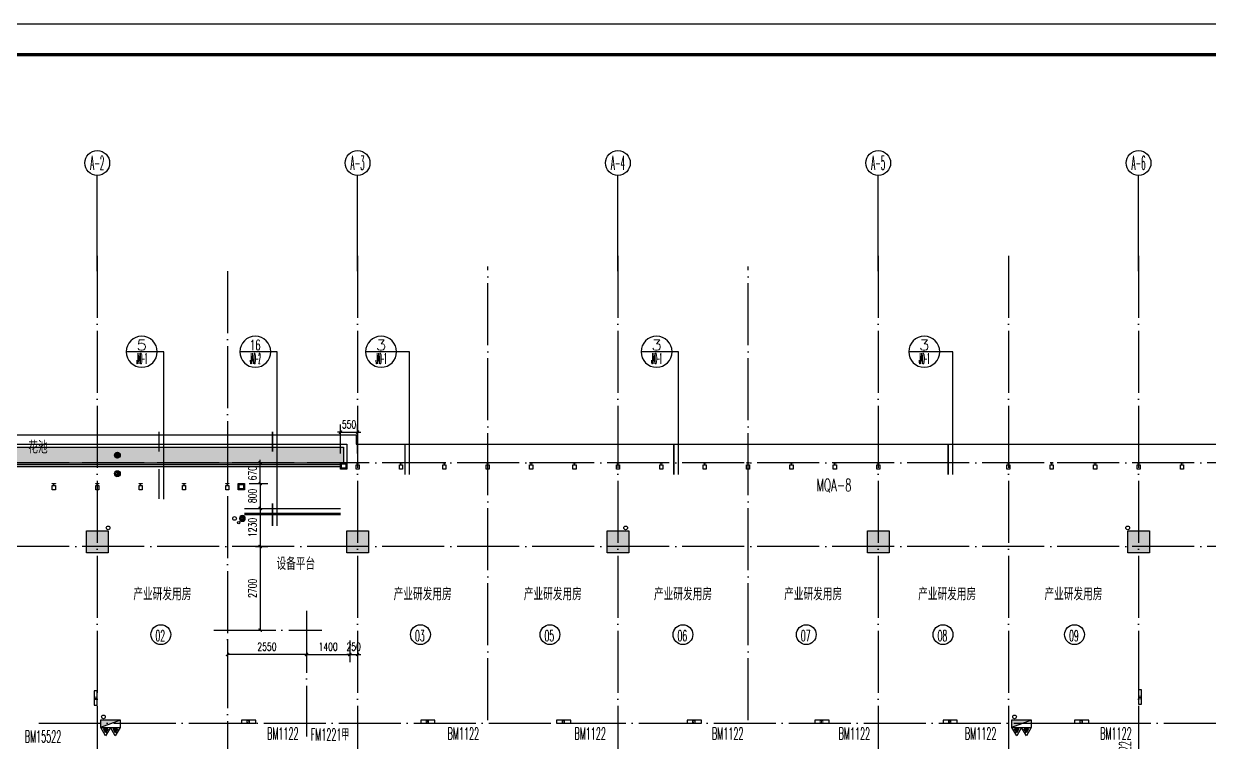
# Model space of a CAD drawing. Extents: x 1980812 to 2578970, y -669191 to 284498.
# Drawn here: x 2000793 to 2039049, y -369657 to -346467 of the extents above; entities that cross this region are included whole.
import ezdxf
from ezdxf.enums import TextEntityAlignment as Align

# ---------------------------------------------------------------- set-up
doc = ezdxf.new("R2010")
doc.units = 0
doc.header["$LTSCALE"] = 1000
doc.header["$MEASUREMENT"] = 0
doc.linetypes.add('DOTE', pattern=[2.42, 2, -0.2, 0.02, -0.2])
for name, color, linetype in [('0-文字（防火门)', 22, 'Continuous'), ('A-FLOR-LAND', 74, 'Continuous'), ('AXIS', 3, 'Continuous'), ('AXIS_TEXT', 7, 'Continuous'), ('COLU', 6, 'Continuous'), ('COLU_HATCH', 251, 'Continuous'), ('CURTWALL', 2, 'Continuous'), ('dote', 1, 'DOTE'), ('DQ-L', 2, 'Continuous'), ('DQ2', 2, 'Continuous'), ('EQUIP_地漏', 255, 'Continuous'), ('EQUIP_消火栓', 255, 'Continuous'), ('TK', 1, 'Continuous'), ('VALVE_喷淋', 255, 'Continuous'), ('VPIPE-喷淋', 220, 'Continuous'), ('VPIPE-废水', 30, 'Continuous'), ('VPIPE-消防', 20, 'Continuous'), ('VPIPE-雨水', 140, 'Continuous'), ('WINDOW', 2, 'Continuous'), ('幕墙编号', 14, 'Continuous'), ('房号', 231, 'Continuous'), ('房间名称', 7, 'Continuous'), ('栏杆', 143, 'Continuous'), ('看线', 66, 'Continuous'), ('空线', 3, 'Continuous'), ('窗户分隔', 133, 'Continuous'), ('节点', 3, 'Continuous'), ('详细标注', 231, 'Continuous'), ('门窗编号', 56, 'Continuous'), ('门窗编号（回迁图纸）', 56, 'Continuous')]:
    doc.layers.add(name, color=color, linetype=linetype)
doc.styles.add('_TCH_AXIS', font='COMPLEX', dxfattribs={"bigfont": 'GBCBIG'})
doc.styles.add('_TCH_DIM_T3', font='SIMPLEX', dxfattribs={"width": 0.705882, "bigfont": 'GBCBIG'})
doc.styles.add('COMP', font='COMPLEX.shx', dxfattribs={"bigfont": 'hztxt'})
doc.styles.add('COMPLEX', font='COMPLEX')
doc.styles.add('D8', font='txtw.shx', dxfattribs={"width": 0.7, "bigfont": 'hztxtw.shx'})
doc.styles.add('HZTXTW', font='txtw.shx', dxfattribs={"width": 0.6, "bigfont": 'hztxtw.shx'})
doc.dimstyles.new('_TCH_ARCH&&100', dxfattribs={"dimtxt": 255, "dimasz": 100, "dimexe": 250, "dimexo": 300, "dimgap": 122.5, "dimtad": 1, "dimdec": 0, "dimzin": 0, "dimdsep": 46, "dimtxsty": '_TCH_DIM_T3', "dimblk": 'ARCHTICK', "dimcen": 0.09, "dimclrt": 7, "dimazin": 2, "dimtfac": 1, "dimtdec": 0, "dimtix": 1, "dimtmove": 2, "dimatfit": 3, "dimfxl": 1, "dimtolj": 1, "dimtzin": 0, "dimarcsym": 0})

# ---------------------------------------------------------------- blocks, each defined once
blk = doc.blocks.new('_index')
blk.add_line((-0.5, 0), (0.5, 0))
blk.add_circle((0, 0), 0.5)
at = {"style": 'COMP'}
for tag, width, p, p2 in [('1', 2.333333, (-0.17, 0.05), (0.17, 0.05)), ('-', 1.166667, (-0.17, -0.39), (0.17, -0.39))]:
    blk.add_attdef(tag, text='', height=0.34, dxfattribs=dict(at, width=width)).set_placement(p, p2, align=Align.FIT)
blk = doc.blocks.new('_ArchTick')
at = {"color": 0, "linetype": 'ByBlock', "const_width": 0.4}
blk.add_lwpolyline([(-0.5, -0.5), (0.5, 0.5)], dxfattribs=at)
blk = doc.blocks.new('*D1664')
at = {"layer": 'Defpoints', "color": 0, "transparency": 16777216}
for p in [(11100, 2700), (11758, 2700), (11100, 2030)]:
    blk.add_point(p, dxfattribs=at)
at = {"layer": '详细标注', "color": 0, "lineweight": -2, "transparency": 16777216}
for p, q in [((11400, 2700), (12008, 2700)), ((11758, 2700), (11758, 2800)), ((11758, 2030), (11758, 2700)), ((11400, 2030), (12008, 2030)), ((11758, 2030), (11758, 1930))]:
    blk.add_line(p, q, dxfattribs=at)
at = {"layer": '详细标注', "color": 0, "lineweight": -2, "transparency": 16777216, "xscale": 100, "yscale": 100, "zscale": 100}
for p, rotation in [((11758, 2700), 270), ((11758, 2030), 90)]:
    blk.add_blockref('_ArchTick', p, dxfattribs=dict(at, rotation=rotation))
at = {"layer": '详细标注', "color": 7, "transparency": 16777216, "insert": (11508, 2365), "char_height": 255, "attachment_point": 5, "rotation": 90, "style": '_TCH_DIM_T3'}
blk.add_mtext('\\A1;670', dxfattribs=at)
blk = doc.blocks.new('*D1665')
at = {"layer": 'Defpoints', "color": 0, "transparency": 16777216}
for p in [(11174, 2030), (11174, 1230), (11758, 1230)]:
    blk.add_point(p, dxfattribs=at)
at = {"layer": '详细标注', "color": 0, "lineweight": -2, "transparency": 16777216}
for p, q in [((11474, 2030), (12008, 2030)), ((11758, 2030), (11758, 1230)), ((11474, 1230), (12008, 1230))]:
    blk.add_line(p, q, dxfattribs=at)
at = {"layer": '详细标注', "color": 0, "lineweight": -2, "transparency": 16777216, "xscale": 100, "yscale": 100, "zscale": 100}
for p, rotation in [((11758, 2030), 90), ((11758, 1230), 270)]:
    blk.add_blockref('_ArchTick', p, dxfattribs=dict(at, rotation=rotation))
at = {"layer": '详细标注', "color": 7, "transparency": 16777216, "insert": (11508, 1630), "char_height": 255, "attachment_point": 5, "rotation": 90, "style": '_TCH_DIM_T3'}
blk.add_mtext('\\A1;800', dxfattribs=at)
blk = doc.blocks.new('*D1666')
at = {"layer": 'Defpoints', "color": 0, "transparency": 16777216}
for p in [(11310, 1230), (11310, 0), (11758, 0)]:
    blk.add_point(p, dxfattribs=at)
at = {"layer": '详细标注', "color": 0, "lineweight": -2, "transparency": 16777216}
for p, q in [((11610, 1230), (12008, 1230)), ((11758, 1230), (11758, 0)), ((11610, 0), (12008, 0))]:
    blk.add_line(p, q, dxfattribs=at)
at = {"layer": '详细标注', "color": 0, "lineweight": -2, "transparency": 16777216, "xscale": 100, "yscale": 100, "zscale": 100}
for p, rotation in [((11758, 1230), 90), ((11758, 0), 270)]:
    blk.add_blockref('_ArchTick', p, dxfattribs=dict(at, rotation=rotation))
at = {"layer": '详细标注', "color": 7, "transparency": 16777216, "insert": (11508, 615), "char_height": 255, "attachment_point": 5, "rotation": 90, "style": '_TCH_DIM_T3'}
blk.add_mtext('\\A1;1230', dxfattribs=at)
blk = doc.blocks.new('*D1671')
at = {"layer": 'Defpoints', "color": 0, "transparency": 16777216}
for p in [(11310, 0), (11310, -2700), (11758, -2700)]:
    blk.add_point(p, dxfattribs=at)
at = {"layer": '详细标注', "color": 0, "lineweight": -2, "transparency": 16777216}
for p, q in [((11610, 0), (12008, 0)), ((11758, 0), (11758, -2700)), ((11610, -2700), (12008, -2700))]:
    blk.add_line(p, q, dxfattribs=at)
at = {"layer": '详细标注', "color": 0, "lineweight": -2, "transparency": 16777216, "xscale": 100, "yscale": 100, "zscale": 100}
for p, rotation in [((11758, 0), 90), ((11758, -2700), 270)]:
    blk.add_blockref('_ArchTick', p, dxfattribs=dict(at, rotation=rotation))
at = {"layer": '详细标注', "color": 7, "transparency": 16777216, "insert": (11508, -1350), "char_height": 255, "attachment_point": 5, "rotation": 90, "style": '_TCH_DIM_T3'}
blk.add_mtext('\\A1;2700', dxfattribs=at)
blk = doc.blocks.new('*D1681')
at = {"layer": 'Defpoints', "color": 0, "transparency": 16777216}
for p in [(13250, -2731), (14650, -2731), (14650, -3485)]:
    blk.add_point(p, dxfattribs=at)
at = {"layer": '详细标注', "color": 0, "lineweight": -2, "transparency": 16777216}
for p, q in [((13250, -3031), (13250, -3735)), ((14650, -3031), (14650, -3735)), ((13250, -3485), (14650, -3485))]:
    blk.add_line(p, q, dxfattribs=at)
at = {"layer": '详细标注', "color": 0, "lineweight": -2, "transparency": 16777216, "xscale": 100, "yscale": 100, "zscale": 100, "rotation": 180}
blk.add_blockref('_ArchTick', (13250, -3485), dxfattribs=at)
at = {"layer": '详细标注', "color": 0, "lineweight": -2, "transparency": 16777216, "xscale": 100, "yscale": 100, "zscale": 100}
blk.add_blockref('_ArchTick', (14650, -3485), dxfattribs=at)
at = {"layer": '详细标注', "color": 7, "transparency": 16777216, "insert": (13950, -3235), "char_height": 255, "attachment_point": 5, "style": '_TCH_DIM_T3'}
blk.add_mtext('\\A1;1400', dxfattribs=at)
blk = doc.blocks.new('*D1682')
at = {"layer": 'Defpoints', "color": 0, "transparency": 16777216}
for p in [(10700, -2731), (13250, -2731), (10700, -3485)]:
    blk.add_point(p, dxfattribs=at)
at = {"layer": '详细标注', "color": 0, "lineweight": -2, "transparency": 16777216}
for p, q in [((10700, -3031), (10700, -3735)), ((13250, -3031), (13250, -3735)), ((13250, -3485), (10700, -3485))]:
    blk.add_line(p, q, dxfattribs=at)
at = {"layer": '详细标注', "color": 0, "lineweight": -2, "transparency": 16777216, "xscale": 100, "yscale": 100, "zscale": 100}
for p, rotation in [((10700, -3485), 180.0000000000732), ((13250, -3485), 7.322142892007832e-11)]:
    blk.add_blockref('_ArchTick', p, dxfattribs=dict(at, rotation=rotation))
at = {"layer": '详细标注', "color": 7, "transparency": 16777216, "insert": (11975, -3235), "char_height": 255, "attachment_point": 5, "style": '_TCH_DIM_T3'}
blk.add_mtext('\\A1;2550', dxfattribs=at)
blk = doc.blocks.new('*D1683')
at = {"layer": 'Defpoints', "color": 0, "transparency": 16777216}
for p in [(14650, -2731), (14900, -2731), (14900, -3485)]:
    blk.add_point(p, dxfattribs=at)
at = {"layer": '详细标注', "color": 0, "lineweight": -2, "transparency": 16777216}
for p, q in [((14650, -3031), (14650, -3735)), ((14900, -3031), (14900, -3735)), ((14650, -3485), (14550, -3485)), ((14650, -3485), (14900, -3485)), ((14900, -3485), (15000, -3485))]:
    blk.add_line(p, q, dxfattribs=at)
at = {"layer": '详细标注', "color": 0, "lineweight": -2, "transparency": 16777216, "xscale": 100, "yscale": 100, "zscale": 100}
blk.add_blockref('_ArchTick', (14650, -3485), dxfattribs=at)
at = {"layer": '详细标注', "color": 0, "lineweight": -2, "transparency": 16777216, "xscale": 100, "yscale": 100, "zscale": 100, "rotation": 180}
blk.add_blockref('_ArchTick', (14900, -3485), dxfattribs=at)
at = {"layer": '详细标注', "color": 7, "transparency": 16777216, "insert": (14775, -3235), "char_height": 255, "attachment_point": 5, "style": '_TCH_DIM_T3'}
blk.add_mtext('\\A1;250', dxfattribs=at)
blk = doc.blocks.new('*D1687')
at = {"layer": 'Defpoints', "color": 0, "transparency": 16777216}
for p in [(14900, 3690), (14350, 2700), (14900, 2700)]:
    blk.add_point(p, dxfattribs=at)
at = {"layer": '详细标注', "color": 0, "lineweight": -2, "transparency": 16777216}
for p, q in [((14350, 3000), (14350, 3940)), ((14900, 3000), (14900, 3940)), ((14350, 3690), (14250, 3690)), ((14350, 3690), (14900, 3690)), ((14900, 3690), (15000, 3690))]:
    blk.add_line(p, q, dxfattribs=at)
at = {"layer": '详细标注', "color": 0, "lineweight": -2, "transparency": 16777216, "xscale": 100, "yscale": 100, "zscale": 100}
blk.add_blockref('_ArchTick', (14350, 3690), dxfattribs=at)
at = {"layer": '详细标注', "color": 0, "lineweight": -2, "transparency": 16777216, "xscale": 100, "yscale": 100, "zscale": 100, "rotation": 180}
blk.add_blockref('_ArchTick', (14900, 3690), dxfattribs=at)
at = {"layer": '详细标注', "color": 7, "transparency": 16777216, "insert": (14625, 3940), "char_height": 255, "attachment_point": 5, "style": '_TCH_DIM_T3'}
blk.add_mtext('\\A1;550', dxfattribs=at)
blk = doc.blocks.new('A$C28812CA5')
at = {"layer": '房间名称', "style": 'HZTXTW', "width": 0.6}
for s, p in [('设备平台', (12908, -555)), ('产业研发用房', (8600, -1537)), ('产业研发用房', (17000, -1537)), ('产业研发用房', (21200, -1537)), ('产业研发用房', (25400, -1537)), ('产业研发用房', (29600, -1537)), ('产业研发用房', (33924, -1537)), ('产业研发用房', (38000, -1537))]:
    blk.add_text(s, height=400, rotation=0.0006, dxfattribs=at).set_placement(p, align=Align.MIDDLE_CENTER)
blk = doc.blocks.new('huxingbianhao')
at = {"layer": '房号'}
for centre in [(8552, -2845), (16928, -2845), (21107, -2845), (25398, -2845), (29378, -2845), (33790, -2845), (38033, -2845)]:
    blk.add_circle(centre, 320, dxfattribs=at)
at = {"layer": '房号', "style": 'HZTXTW', "width": 0.506757}
for s, p in [('02', (8377, -3059)), ('03', (16753, -3059)), ('05', (20932, -3059)), ('06', (25223, -3059)), ('07', (29203, -3059)), ('08', (33615, -3059)), ('09', (37858, -3059))]:
    blk.add_text(s, height=358.4, dxfattribs=at).set_placement(p)
blk = doc.blocks.new('18~23层墙柱')
at = {"layer": 'COLU_HATCH'}
h = blk.add_hatch(color=256, dxfattribs=at)
h.dxf.hatch_style = 1
h.paths.add_polyline_path([(6150, 23800), (6850, 23800), (6850, 23100), (6150, 23100)])
h = blk.add_hatch(color=256, dxfattribs=at)
h.dxf.hatch_style = 1
h.paths.add_polyline_path([(14550, 23800), (15250, 23800), (15250, 23100), (14550, 23100)])
h = blk.add_hatch(color=256, dxfattribs=at)
h.dxf.hatch_style = 1
h.paths.add_polyline_path([(22950, 23800), (23650, 23800), (23650, 23100), (22950, 23100)])
h = blk.add_hatch(color=256, dxfattribs=at)
h.dxf.hatch_style = 1
h.paths.add_polyline_path([(31350, 23800), (32050, 23800), (32050, 23100), (31350, 23100)])
h = blk.add_hatch(color=256, dxfattribs=at)
h.dxf.hatch_style = 1
h.paths.add_polyline_path([(39750, 23800), (40450, 23800), (40450, 23100), (39750, 23100)])
at = {"layer": 'COLU'}
for points in [[(6150, 23800), (6850, 23800), (6850, 23100), (6150, 23100)], [(14550, 23800), (15250, 23800), (15250, 23100), (14550, 23100)], [(22950, 23800), (23650, 23800), (23650, 23100), (22950, 23100)], [(31350, 23800), (32050, 23800), (32050, 23100), (31350, 23100)], [(39750, 23800), (40450, 23800), (40450, 23100), (39750, 23100)]]:
    blk.add_lwpolyline(points, close=True, dxfattribs=at)
blk = doc.blocks.new('灭火器')
at = {"layer": 'VALVE_喷淋'}
for points in [[(-87, 50), (-156, 170), (-225, 50)], [(225, 50), (156, 170), (87, 50)]]:
    blk.add_hatch(color=8, dxfattribs=at).paths.add_polyline_path(points)
at = {"layer": 'EQUIP_消火栓'}
for p, q in [((-156, 270), (-312, 0)), ((-156, 170), (-225, 50)), ((-225, 50), (-87, 50)), ((0, 0), (-156, 270)), ((-87, 50), (-156, 170)), ((156, 270), (0, 0)), ((0, 0), (312, 0)), ((156, 170), (87, 50)), ((87, 50), (225, 50)), ((312, 0), (156, 270)), ((225, 50), (156, 170)), ((-312, 0), (0, 0))]:
    blk.add_line(p, q, dxfattribs=at)
blk = doc.blocks.new('$TwtSys$00000434')
for p, q in [((-0.5, 0.5), (-0.5, -0.5)), ((-0.5, -0.5), (0.5, 0.5)), ((0.5, 0.5), (-0.5, 0.5)), ((0.5, -0.5), (0.5, 0.5)), ((-0.5, -0.5), (0.5, -0.5))]:
    blk.add_line(p, q)
blk.add_solid([(0.5, -0.5), (0.5, 0.5), (-0.5, -0.5)])
blk = doc.blocks.new('$TwtSys$00000141')
for p, q in [((-94, 8), (-10, 92)), ((-94, 8), (-10, 92)), ((-87, -35), (35, 87)), ((-87, -35), (35, 87)), ((-66, -66), (66, 66)), ((-66, -66), (66, 66)), ((-32, -87), (88, 33)), ((-32, -87), (88, 33)), ((11, -92), (92, -11)), ((11, -92), (92, -11))]:
    blk.add_line(p, q)
blk.add_circle((0, 0), 94)
blk.add_circle((0, 0), 94)
blk = doc.blocks.new('A$C67B7779D')
at = {"layer": 'VPIPE-喷淋', "linetype": 'Continuous'}
blk.add_circle((11066, 772), 36, dxfattribs=at)
at = {"layer": 'VPIPE-废水', "linetype": 'Continuous'}
blk.add_circle((10932, 906), 60, dxfattribs=at)
at = {"layer": 'VPIPE-消防', "linetype": 'Continuous'}
for centre in [(6700, -5500), (36100, -5500)]:
    blk.add_circle(centre, 60, dxfattribs=at)
at = {"layer": 'VPIPE-雨水', "linetype": 'Continuous'}
for centre in [(6850, 600), (23550, 600), (39750, 600)]:
    blk.add_circle(centre, 60, dxfattribs=at)
at = {"layer": 'EQUIP_地漏', "rotation": 270}
for p in [(7150, 2949), (7150, 2350)]:
    blk.add_blockref('$TwtSys$00000141', p, dxfattribs=at)
at = {"layer": 'EQUIP_地漏', "xscale": -1, "rotation": 2.75409889306359e-09}
blk.add_blockref('$TwtSys$00000141', (11182, 906), dxfattribs=at)
at = {"layer": 'EQUIP_消火栓', "xscale": 650, "yscale": 239.9999999999999, "zscale": 650, "rotation": 179.9999984285999}
for p in [(6925, -5720), (36325, -5720)]:
    blk.add_blockref('$TwtSys$00000434', p, dxfattribs=at)
at = {"layer": 'EQUIP_消火栓', "xscale": -1, "rotation": 180}
for p in [(6925, -5840), (36325, -5840)]:
    blk.add_blockref('灭火器', p, dxfattribs=at)
blk = doc.blocks.new('DQ-EL-D1')
at = {"layer": 'DQ2'}
blk.add_lwpolyline([(-230, -50), (230, -50), (230, 50), (-230, 50)], close=True, dxfattribs=at)
at = {"layer": 'DQ2', "style": 'D8', "width": 0.7}
blk.add_text('D1', height=80, dxfattribs=at).set_placement((-8, 0), align=Align.MIDDLE)
blk = doc.blocks.new('A$C707C0A12')
at = {"layer": 'DQ-L', "rotation": 90}
for p in [(6450, -4887), (40150, -4856), (40150, -18592), (6450, -18621)]:
    blk.add_blockref('DQ-EL-D1', p, dxfattribs=at)
at = {"layer": 'DQ-L'}
for p in [(11383, -5650), (17168, -5650), (21554, -5650), (25764, -5650), (29887, -5650), (34022, -5650), (38266, -5650), (7783, -7552), (38534, -7662), (38534, -11900), (6730, -16050), (8873, -18050), (13042, -18044), (17231, -18044), (21483, -18050), (25502, -18044), (30225, -18044), (36960, -18042)]:
    blk.add_blockref('DQ-EL-D1', p, dxfattribs=at)
blk = doc.blocks.new('sthnsth')
at = {"layer": '门窗编号（回迁图纸）', "style": 'HZTXTW', "width": 0.5}
blk.add_text('BM1122', height=380, dxfattribs=at).set_placement((2008429, 252506))
blk = doc.blocks.new('sshsgrs')
at = {"layer": '门窗编号（回迁图纸）', "style": 'HZTXTW', "width": 0.5}
blk.add_text('BM15522', height=380, dxfattribs=at).set_placement((2000831, 252506))
blk = doc.blocks.new('trhsht')
at = {"layer": '门窗编号'}
for name, p in [('sshsgrs', (-5, -622166)), ('sthnsth', (217, -622069)), ('sthnsth', (6043, -622069)), ('sthnsth', (10134, -622069)), ('sthnsth', (14573, -622069)), ('sthnsth', (18660, -622069)), ('sthnsth', (22734, -622069)), ('sthnsth', (27098, -622069)), ('sthnsth', (-2574, -623286)), ('sthnsth', (-2574, -632534)), ('sthnsth', (-2387, -633797)), ('sthnsth', (-948, -633797)), ('sthnsth', (3390, -633797)), ('sthnsth', (7547, -633797)), ('sthnsth', (11695, -633797)), ('sthnsth', (15939, -633797)), ('sthnsth', (21786, -633797)), ('sshsgrs', (36881, -633558))]:
    blk.add_blockref(name, p, dxfattribs=at)
at = {"layer": '门窗编号', "rotation": 90}
for name, p in [('sshsgrs', (2289023, -2371630)), ('sthnsth', (2286607, -2380604)), ('sthnsth', (2286607, -2387772)), ('sshsgrs', (2256308, -2381674))]:
    blk.add_blockref(name, p, dxfattribs=at)
blk = doc.blocks.new('竖梃0903')
at = {"layer": '窗户分隔'}
blk.add_line((115028288, 22648046), (115028222, 22648046), dxfattribs=at)
for points in [[(115028222, 22648096), (115028225, 22648096), (115028225, 22647996), (115028222, 22647996)], [(115028288, 22648096), (115028422, 22648096), (115028422, 22647996), (115028288, 22647996)]]:
    blk.add_lwpolyline(points, close=True, dxfattribs=at)
blk = doc.blocks.new('_AXISO')
blk.add_circle((0, 0), 0.5)
at = {"layer": 'AXIS_TEXT', "style": 'COMPLEX', "width": 1.041667}
blk.add_attdef('A', text='', height=0.56, dxfattribs=at).set_placement((-0.25, -0.28), (0.25, -0.28), align=Align.FIT)
blk = doc.blocks.new('A$C46407C4F')
at = {"layer": 'A-FLOR-LAND'}
h = blk.add_hatch(dxfattribs=at)
h.set_pattern_fill('GRASS', color=256, scale=50)
h.set_pattern_definition([(90, (-3008715.91, 640559.81), (-99.7795475, 99.7795475), [26.458066, -173.101015]), (45, (-3008715.91, 640559.81), (-99.7796155, 99.7796155), [26.458066, -114.651615]), (135, (-3008715.91, 640559.81), (-99.7796155, -99.7796155), [26.458066, -114.651615])])
h.paths.add_polyline_path([(14450, 3200), (14450, 2700), (-2800, 2700), (-2800, -15500), (-3300, -15500), (-3300, 3200)])
at = {"layer": 'CURTWALL'}
for points in [[(14350, 2700), (14550, 2700), (14550, 2500), (14350, 2500)], [(14380, 2670), (14520, 2670), (14520, 2530), (14380, 2530)], [(11050, 2030), (11250, 2030), (11250, 1830), (11050, 1830)], [(11080, 2000), (11220, 2000), (11220, 1860), (11080, 1860)]]:
    blk.add_lwpolyline(points, close=True, dxfattribs=at)
at = {"layer": 'dote'}
for p, q in [((13250, -2073.9), (13250, -6134.9)), ((10257.2, -2700), (13741.2, -2700)), ((4616.7, -5700), (53728.2, -5700))]:
    blk.add_line(p, q, dxfattribs=at)
at = {"layer": '栏杆'}
for p, q in [((-2800, 2700), (14350, 2700)), ((-2750, 2650), (14350, 2650)), ((-2680, 2580), (14350, 2580))]:
    blk.add_line(p, q, dxfattribs=at)
at = {"layer": '看线', "color": 2}
blk.add_line((-3700, 3600), (14850, 3600), dxfattribs=at)
at = {"layer": '看线'}
for p, q in [((-3400, 3300), (14550, 3300)), ((-3300, 3200), (14450, 3200)), ((14450, 3200), (14450, 2700)), ((14550, 3300), (14550, 2700))]:
    blk.add_line(p, q, dxfattribs=at)
at = {"layer": '看线', "color": 2}
blk.add_lwpolyline([(14850, 3600), (14850, 3300), (49500, 3300), (49500, -8100), (49800, -8100)], dxfattribs=at)
at = {"layer": '空线'}
for p, q in [((11250, 1230), (14350, 1230)), ((11250, 1080), (14350, 1080)), ((11250, 1030), (14350, 1030))]:
    blk.add_line(p, q, dxfattribs=at)
at = {"layer": '0-文字（防火门)', "style": 'HZTXTW', "width": 0.5}
blk.add_text('FM1221甲', height=380, dxfattribs=at).set_placement((13387, -6259.4))
at = {"layer": '详细标注'}
for p1, p2, distance, picture, middle in [((14350, 2700), (14900, 2700), 989.9, '*D1687', (14625, 3939.9)), ((11100, 2030), (11100, 2700), -658.2, '*D1664', (11508.2, 2365)), ((11173.7, 2030), (11173.7, 1230), 584.5, '*D1665', (11508.2, 1630)), ((11309.7, 1230), (11309.7, 0), 448.5, '*D1666', (11508.2, 615)), ((11309.7, 0), (11309.7, -2700), 448.5, '*D1671', (11508.2, -1350))]:
    dim = blk.add_aligned_dim(p1=p1, p2=p2, distance=distance, dimstyle='_TCH_ARCH&&100', dxfattribs=at)
    dim.commit()
    dim.dimension.update_dxf_attribs({"geometry": picture, "text_midpoint": middle})
for p1, p2, distance, picture, middle in [((13250, -2731.4), (10700, -2731.4), 753.5, '*D1682', (11975, -3234.9)), ((13250, -2731.4), (14650, -2731.4), -753.5, '*D1681', (13950, -3234.9)), ((14650, -2731.4), (14900, -2731.4), -753.5, '*D1683', (14775, -3234.9))]:
    dim = blk.add_aligned_dim(p1=p1, p2=p2, distance=distance, dimstyle='_TCH_ARCH&&100', override={"dimfxl": 150}, dxfattribs=at)
    dim.commit()
    dim.dimension.update_dxf_attribs({"geometry": picture, "text_midpoint": middle})

msp = doc.modelspace()

# ---------------------------------------------------------------- linework, layer by layer
at = {"layer": 'AXIS'}
for p, q in [((2003166.5, -354451.2), (2003166.5, -351360.5)), ((2011566.5, -354451.2), (2011566.5, -351360.5)), ((2019966.5, -354451.2), (2019966.5, -351360.5)), ((2028366.5, -354451.2), (2028366.5, -351360.5)), ((2036766.5, -354451.2), (2036766.5, -351360.5))]:
    msp.add_line(p, q, dxfattribs=at)
at = {"layer": 'dote'}
for p, q in [((2003166.5, -353960.5), (2003166.5, -396061.3)), ((2011566.5, -353960.5), (2011566.5, -396061.3)), ((2019966.5, -353960.5), (2019966.5, -396061.3)), ((2028366.5, -353960.5), (2028366.5, -396061.3)), ((2032566.5, -353960.5), (2032566.5, -395062.7)), ((2036766.5, -353960.5), (2036766.5, -396061.3)), ((2007366.5, -354457.5), (2007366.5, -395133.2)), ((2015766.5, -368937.6), (2015766.5, -354306.7)), ((2024166.5, -368937.6), (2024166.5, -354306.7)), ((2053077.2, -360637.6), (1988210.3, -360637.6)), ((2053079.9, -363337.6), (1988213, -363337.6))]:
    msp.add_line(p, q, dxfattribs=at)
at = {"layer": 'TK'}
msp.add_lwpolyline([(1980812.3, -346466.8), (2064912.3, -346466.8), (2064912.3, -405866.8), (1980812.3, -405866.8)], close=True, dxfattribs=at)
at = {"layer": 'TK', "const_width": 100}
msp.add_lwpolyline([(2063912.3, -404866.8), (2063912.3, -347466.8), (1983312.3, -347466.8), (1983312.3, -404866.8)], close=True, dxfattribs=at)
at = {"layer": '节点'}
for p, q in [((2005310, -357053.4), (2004465.5, -357053.4)), ((2005310, -361809.3), (2005310, -357053.4)), ((2008974, -357053.4), (2008129.5, -357053.4)), ((2008974, -362673.8), (2008974, -357053.4)), ((2013246.4, -357053.4), (2012401.9, -357053.4)), ((2013246.4, -361019.4), (2013246.4, -357053.4)), ((2021922.4, -357053.4), (2021077.9, -357053.4)), ((2021922.4, -361019.4), (2021922.4, -357053.4)), ((2030773.4, -357053.4), (2029928.9, -357053.4)), ((2030773.4, -361019.4), (2030773.4, -357053.4))]:
    msp.add_line(p, q, dxfattribs=at)
at = {"layer": '节点', "ltscale": 0.5, "const_width": 50}
for points in [[(2005160, -360274.5), (2005160, -359632.8)], [(2008824, -360274.5), (2008824, -359632.8)], [(2013096.4, -361019.4), (2013096.4, -360042.9)], [(2021772.4, -361019.4), (2021772.4, -360042.9)], [(2030623.4, -361019.4), (2030623.4, -360042.9)], [(2005160, -361809.3), (2005160, -360832.8)], [(2008824, -362673.8), (2008824, -361945.7)]]:
    msp.add_lwpolyline(points, dxfattribs=at)

# ---------------------------------------------------------------- block references
at = {"layer": 'AXIS'}
ref = msp.add_blockref('_AXISO', (2003166.5, -350960.5), dxfattribs=dict(at, xscale=800, yscale=800, zscale=800))
ref.add_attrib('A', 'A-2', dxfattribs={"layer": 'AXIS_TEXT', "height": 452.55, "style": '_TCH_AXIS', "width": 0.344262}).set_placement((2002940.2, -351186.7), (2003392.8, -351186.7), align=Align.FIT)
ref = msp.add_blockref('_AXISO', (2011566.5, -350960.5), dxfattribs=dict(at, xscale=800, yscale=800, zscale=800))
ref.add_attrib('A', 'A-3', dxfattribs={"layer": 'AXIS_TEXT', "height": 452.55, "style": '_TCH_AXIS', "width": 0.344262}).set_placement((2011340.2, -351186.7), (2011792.8, -351186.7), align=Align.FIT)
ref = msp.add_blockref('_AXISO', (2019966.5, -350960.5), dxfattribs=dict(at, xscale=800, yscale=800, zscale=800))
ref.add_attrib('A', 'A-4', dxfattribs={"layer": 'AXIS_TEXT', "height": 452.55, "style": '_TCH_AXIS', "width": 0.333333}).set_placement((2019740.2, -351186.7), (2020192.8, -351186.7), align=Align.FIT)
ref = msp.add_blockref('_AXISO', (2028366.5, -350960.5), dxfattribs=dict(at, xscale=800, yscale=800, zscale=800))
ref.add_attrib('A', 'A-5', dxfattribs={"layer": 'AXIS_TEXT', "height": 452.55, "style": '_TCH_AXIS', "width": 0.344262}).set_placement((2028140.2, -351186.7), (2028592.8, -351186.7), align=Align.FIT)
ref = msp.add_blockref('_AXISO', (2036766.5, -350960.5), dxfattribs=dict(at, xscale=800, yscale=800, zscale=800))
ref.add_attrib('A', 'A-6', dxfattribs={"layer": 'AXIS_TEXT', "height": 452.55, "style": '_TCH_AXIS', "width": 0.344262}).set_placement((2036540.2, -351186.7), (2036992.8, -351186.7), align=Align.FIT)
at = {"layer": 'COLU'}
msp.add_blockref('18~23层墙柱', (1996666.5, -386637.6), dxfattribs=at)
at = {"layer": 'DQ-L'}
msp.add_blockref('A$C707C0A12', (1996666.5, -363337.6), dxfattribs=at)
at = {"layer": 'EQUIP_地漏'}
msp.add_blockref('A$C67B7779D', (1996666.5, -363337.6), dxfattribs=at)
at = {"layer": 'WINDOW', "rotation": 270}
for p in [(-20636479.3, 114667584.1), (-20635079.3, 114667584.1), (-20633679.3, 114667584.1), (-20632279.3, 114667584.1), (-20630879.3, 114667584.1), (-20629479.3, 114667584.1), (-20628079.3, 114667584.1), (-20626679.3, 114667584.1), (-20625279.3, 114667584.1), (-20623879.3, 114667584.1), (-20622479.3, 114667584.1), (-20621079.3, 114667584.1), (-20619679.3, 114667584.1), (-20615479.3, 114667584.1), (-20614079.3, 114667584.1), (-20612679.3, 114667584.1), (-20611279.3, 114667584.1), (-20609879.3, 114667584.1), (-20646279.3, 114666914.1), (-20644879.3, 114666914.1), (-20643479.3, 114666914.1), (-20642079.3, 114666914.1), (-20640679.3, 114666914.1)]:
    msp.add_blockref('竖梃0903', p, dxfattribs=at)
at = {"layer": '房号'}
for name in ['A$C28812CA5', 'huxingbianhao']:
    msp.add_blockref(name, (1996666.5, -363337.6), dxfattribs=at)
at = {"layer": '空线'}
msp.add_blockref('A$C46407C4F', (1996666.5, -363337.6), dxfattribs=at)
at = {"layer": '节点', "ltscale": 0.5}
ref = msp.add_blockref('_index', (2004602.5, -357053.4), dxfattribs=dict(at, xscale=-1000.000000050349, yscale=1000.000000050349, zscale=1000.000000050349))
ref.add_attrib('1', '5', dxfattribs={"layer": '0', "height": 340, "style": 'COMP', "width": 1.5}).set_placement((2004432.5, -357003.4), (2004772.5, -357003.4), align=Align.FIT)
ref.add_attrib('-', 'JAD-1', dxfattribs={"layer": '0', "height": 340, "style": 'COMP', "width": 0.225806}).set_placement((2004432.5, -357443.4), (2004772.5, -357443.4), align=Align.FIT)
ref = msp.add_blockref('_index', (2008266.5, -357053.4), dxfattribs=dict(at, xscale=-1000.000000050349, yscale=1000.000000050349, zscale=1000.000000050349))
ref.add_attrib('1', '16', dxfattribs={"layer": '0', "height": 340, "style": 'COMP', "width": 0.724138}).set_placement((2008096.5, -357003.4), (2008436.5, -357003.4), align=Align.FIT)
ref.add_attrib('-', 'JAD-2', dxfattribs={"layer": '0', "height": 340, "style": 'COMP', "width": 0.214286}).set_placement((2008096.5, -357443.4), (2008436.5, -357443.4), align=Align.FIT)
ref = msp.add_blockref('_index', (2012324.1, -357053.4), dxfattribs=dict(at, xscale=-1000.000000050349, yscale=1000.000000050349, zscale=1000.000000050349))
ref.add_attrib('1', '3', dxfattribs={"layer": '0', "height": 340, "style": 'COMP', "width": 1.5}).set_placement((2012154.1, -357003.4), (2012494.1, -357003.4), align=Align.FIT)
ref.add_attrib('-', 'JAD-1', dxfattribs={"layer": '0', "height": 340, "style": 'COMP', "width": 0.225806}).set_placement((2012154.1, -357443.4), (2012494.1, -357443.4), align=Align.FIT)
ref = msp.add_blockref('_index', (2021214.9, -357053.4), dxfattribs=dict(at, xscale=-1000.000000050349, yscale=1000.000000050349, zscale=1000.000000050349))
ref.add_attrib('1', '3', dxfattribs={"layer": '0', "height": 340, "style": 'COMP', "width": 1.5}).set_placement((2021044.9, -357003.4), (2021384.9, -357003.4), align=Align.FIT)
ref.add_attrib('-', 'JAD-1', dxfattribs={"layer": '0', "height": 340, "style": 'COMP', "width": 0.225806}).set_placement((2021044.9, -357443.4), (2021384.9, -357443.4), align=Align.FIT)
ref = msp.add_blockref('_index', (2029851.1, -357053.4), dxfattribs=dict(at, xscale=-1000.000000050349, yscale=1000.000000050349, zscale=1000.000000050349))
ref.add_attrib('1', '3', dxfattribs={"layer": '0', "height": 340, "style": 'COMP', "width": 1.5}).set_placement((2029681.1, -357003.4), (2030021.1, -357003.4), align=Align.FIT)
ref.add_attrib('-', 'JAD-1', dxfattribs={"layer": '0', "height": 340, "style": 'COMP', "width": 0.225806}).set_placement((2029681.1, -357443.4), (2030021.1, -357443.4), align=Align.FIT)
at = {"layer": '门窗编号（回迁图纸）'}
msp.add_blockref('trhsht', (0, 0), dxfattribs=at)

# ---------------------------------------------------------------- texts
at = {"layer": '幕墙编号', "style": 'HZTXTW', "width": 0.6}
msp.add_text('MQA-8', height=400, rotation=0.00057, dxfattribs=at).set_placement((2026937, -361356.7), align=Align.MIDDLE_CENTER)
at = {"layer": '房间名称', "style": 'HZTXTW', "width": 0.6}
msp.add_text('花池', height=400, rotation=0.00057, dxfattribs=at).set_placement((2001252.6, -360136.4), align=Align.MIDDLE_CENTER)

doc.saveas('drawing.dxf')
